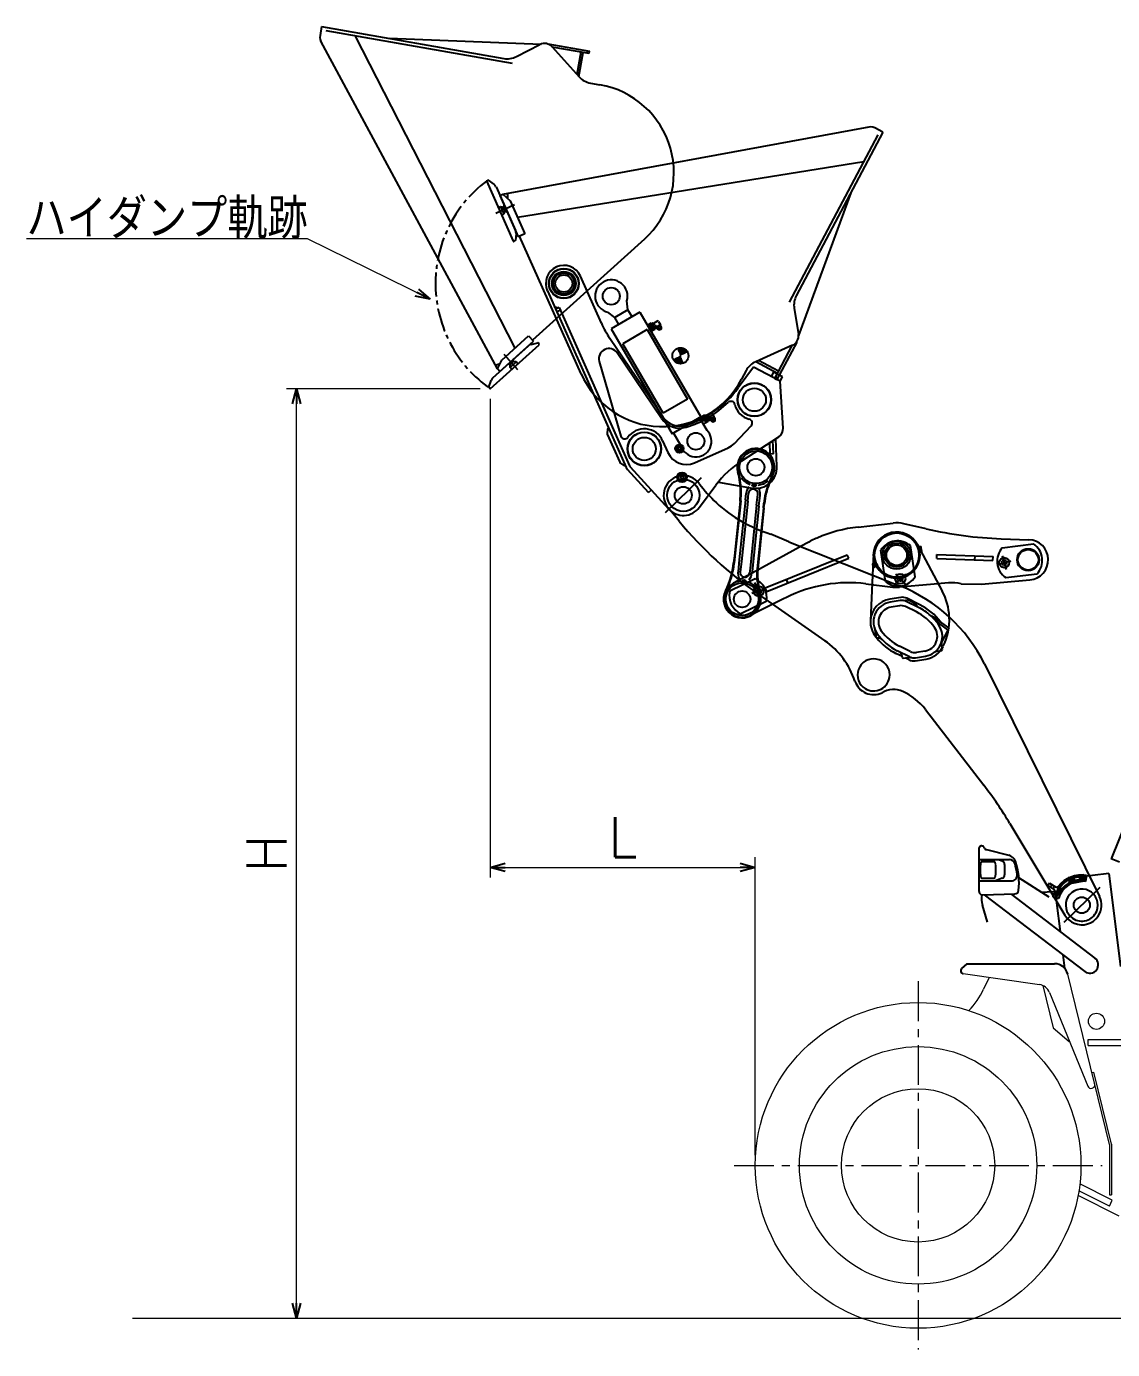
# Model space of a CAD drawing. Header units: millimetres. Extents: x -194 to 217, y -143 to 121.
# Drawn here: x -194.1 to 22.2, y -142.8 to 120.5 of the extents above; entities that cross this region are included whole.
import ezdxf
from ezdxf.enums import TextEntityAlignment as Align

# ---------------------------------------------------------------- set-up
doc = ezdxf.new("R2010")
doc.units = ezdxf.units.MM
doc.header["$LTSCALE"] = 0.25
doc.linetypes.add('CENTER', pattern=[50.8, 31.75, -6.35, 6.35, -6.35])
doc.linetypes.add('CENTER2', pattern=[28.575, 19.05, -3.175, 3.175, -3.175])
doc.layers.add('Layer0016', color=7, linetype='Continuous')
doc.styles.add('dcStyle0', font='txt.shx', dxfattribs={"bigfont": 'bigfont'})
doc.dimstyles.new('dc_Rotated', dxfattribs={"dimtxt": 8, "dimasz": 3.000002, "dimexe": 2, "dimexo": 1, "dimgap": 2, "dimtad": 3, "dimdsep": 46, "dimtxsty": 'dcStyle0', "dimblk1": 'OPEN30', "dimblk2": 'OPEN30', "dimsah": 1, "dimcen": 0.09, "dimclrd": 7, "dimclre": 7, "dimclrt": 7, "dimadec": 0, "dimazin": 2, "dimtfac": 1, "dimtdec": 4, "dimtmove": 0, "dimatfit": 3, "dimfxl": 1, "dimarcsym": 1})
doc.dimstyles.new('dc_Rotated_F2', dxfattribs={"dimtxt": 8, "dimasz": 3.000002, "dimexe": 1, "dimexo": 1, "dimgap": 2, "dimtad": 3, "dimdsep": 46, "dimtxsty": 'dcStyle0', "dimblk1": 'OPEN30', "dimblk2": 'OPEN30', "dimsah": 1, "dimcen": 0.09, "dimse1": 1, "dimclrd": 7, "dimclre": 7, "dimclrt": 7, "dimadec": 0, "dimazin": 2, "dimtfac": 1, "dimtdec": 4, "dimtmove": 0, "dimatfit": 3, "dimfxl": 1, "dimarcsym": 1})

# ---------------------------------------------------------------- blocks, each defined once
blk = doc.blocks.new('DC_GROUP_ＤＸＦ１７_2')
at = {"layer": 'Layer0016', "color": 7, "linetype": 'Continuous', "lineweight": 25}
for centre, radius, start, end in [((-1.4, -45.85), 0.236, 10.6589, 62.8978), ((-2.77, -46.35), 1.69, 11.3436, 18.7255), ((-4.56, -46.73), 3.53, 8.117, 11.6638), ((-6.38, -47), 5.37, 5.8541, 8.1842), ((-8.03, -47.17), 7.02, 4.0967, 5.8778), ((-9.36, -47.27), 8.36, 2.6117, 4.1077), ((-10.3, -47.31), 9.3, 1.2724, 2.618), ((-10.78, -47.32), 9.77, 359.9973, 1.2768), ((-10.78, -47.32), 9.77, 358.7215, 0.0012), ((-1.4, -48.79), 0.236, 297.097, 349.3362), ((-2.77, -48.29), 1.69, 341.2709, 348.6535), ((-4.56, -47.91), 3.53, 348.3333, 351.8806), ((-6.38, -47.65), 5.37, 351.8134, 354.1436), ((-8.03, -47.48), 7.02, 354.1199, 355.9012), ((-9.36, -47.38), 8.36, 355.8902, 357.3865), ((-10.3, -47.33), 9.29, 357.3801, 358.726)]:
    blk.add_arc(centre, radius, start, end, dxfattribs=at)
blk = doc.blocks.new('DC_GROUP_ＤＸＦ１７_3')
at = {"layer": 'Layer0016', "color": 7, "linetype": 'Continuous', "lineweight": 25}
for centre, radius, start, end in [((5.14, -47.31), 9.29, 177.3802, 178.726), ((5.62, -47.32), 9.77, 178.7216, 180.0013), ((5.62, -47.32), 9.78, 179.9973, 181.2769), ((4.2, -47.27), 8.36, 175.8902, 177.3865), ((2.87, -47.17), 7.02, 174.1199, 175.9012), ((1.22, -47), 5.37, 171.8134, 174.1436), ((-0.6, -46.73), 3.53, 168.3333, 171.8806), ((-2.39, -46.35), 1.69, 161.2708, 168.6534), ((-3.76, -45.85), 0.236, 117.0967, 169.3361), ((5.14, -47.33), 9.3, 181.2724, 182.618), ((4.2, -47.38), 8.36, 182.6117, 184.1078), ((2.87, -47.48), 7.02, 184.0968, 185.8778), ((1.22, -47.65), 5.37, 185.8542, 188.1842), ((-0.6, -47.91), 3.53, 188.117, 191.6638), ((-2.39, -48.29), 1.69, 191.3435, 198.7254), ((-3.76, -48.79), 0.236, 190.6588, 242.8974)]:
    blk.add_arc(centre, radius, start, end, dxfattribs=at)
blk = doc.blocks.new('DC_GROUP_ＤＸＦ１７_4')
at = {"layer": 'Layer0016', "color": 7, "linetype": 'Continuous', "lineweight": 25}
for centre, radius, start, end in [((-3.67, -43.18), 0.737, 147.1298, 166.874), ((-3.91, -43.02), 0.443, 115.1763, 148.049), ((-3.88, -43.13), 0.561, 86.9214, 112.8832), ((-3.87, -43.29), 0.714, 68.1092, 88.4938), ((-3.75, -43), 0.407, 32.6806, 68.4099), ((-5.54, -44.04), 2.47, 24.6208, 30.5173), ((-2.9, -42.84), 0.433, 203.5507, 237.1261), ((-2.83, -42.62), 0.657, 242.8857, 265.0155)]:
    blk.add_arc(centre, radius, start, end, dxfattribs=at)
blk = doc.blocks.new('DC_GROUP_ＤＸＦ１７_12')
at = {"layer": 'Layer0016', "color": 7, "linetype": 'Continuous', "lineweight": 25}
for p, q in [((-102.47, 89.78), (-102.11, 89.95)), ((-102.47, 89.78), (-97.12, 77.81)), ((-102.11, 89.95), (-100.95, 89.11)), ((-100.56, 88.63), (-96.67, 79.92)), ((-100.59, 83.4), (-96.85, 85.07)), ((-100.11, 84.51), (-99.64, 84.72)), ((-99.64, 84.72), (-98.98, 83.22)), ((-99.64, 84.72), (-99.15, 84.57)), ((-99.15, 84.57), (-98.98, 84.64)), ((-99.15, 84.57), (-98.75, 83.69)), ((-98.98, 84.64), (-98.94, 85.01)), ((-98.98, 84.64), (-98.59, 83.76)), ((-99.44, 83.01), (-98.98, 83.22)), ((-98.98, 83.22), (-98.75, 83.69)), ((-98.75, 83.69), (-98.59, 83.76)), ((-98.59, 83.76), (-98.29, 83.55)), ((-96.57, 79.31), (-96.71, 77.96)), ((-97.01, 77.76), (-96.78, 77.87))]:
    blk.add_line(p, q, dxfattribs=at)
for centre, radius, start, end in [((-102.36, 89.74), 0.08, 114.0761, 204.0761), ((-102.12, 89.81), 0.12, 54.0761, 114.0761), ((-101.66, 88.14), 1.2, 24.0761, 54.0761), ((-97.77, 79.43), 1.2, 354.0761, 24.0761), ((-97.04, 77.84), 0.08, 204.0761, 294.0761), ((-96.83, 77.98), 0.12, 294.0761, 354.0761)]:
    blk.add_arc(centre, radius, start, end, dxfattribs=at)
blk = doc.blocks.new('DC_GROUP_ＤＸＦ１７_13')
at = {"layer": 'Layer0016', "color": 7, "linetype": 'Continuous', "lineweight": 25}
for p, q in [((-101.71, 48.42), (-91.96, 57.2)), ((-101.2, 50.59), (-94.12, 56.98)), ((-93.56, 57.26), (-92.24, 57.54)), ((-91.96, 57.32), (-92.13, 57.5)), ((-96.21, 52.18), (-98.96, 55.22)), ((-97.9, 53.32), (-98.25, 53.25)), ((-97.9, 53.32), (-97.18, 53.97)), ((-97.77, 53.19), (-97.9, 53.32)), ((-97.77, 53.19), (-97.05, 53.84)), ((-97.76, 52.67), (-97.77, 53.19)), ((-97.76, 52.67), (-96.54, 53.77)), ((-97.42, 52.29), (-97.76, 52.67)), ((-97.18, 53.97), (-97.06, 54.32)), ((-97.05, 53.84), (-97.18, 53.97)), ((-96.54, 53.77), (-97.05, 53.84)), ((-96.2, 53.39), (-96.54, 53.77)), ((-101.98, 48.72), (-101.54, 50.07)), ((-101.71, 48.42), (-101.98, 48.72))]:
    blk.add_line(p, q, dxfattribs=at)
for centre, radius, start, end in [((-93.31, 56.09), 1.2, 102.0375, 132.0375), ((-92.22, 57.42), 0.12, 42.0375, 102.0375), ((-92.02, 57.26), 0.08, 312.0375, 42.0375), ((-100.4, 49.7), 1.2, 132.0375, 162.0375), ((-101.84, 48.75), 0.12, 162.0375, 222.0375), ((-101.7, 48.53), 0.08, 222.0375, 312.0375)]:
    blk.add_arc(centre, radius, start, end, dxfattribs=at)
blk = doc.blocks.new('_Open30')
at = {"color": 0, "linetype": 'ByBlock', "lineweight": -2}
for p, q in [((-1, 0.267949), (0, 0)), ((0, 0), (-1, -0.267949)), ((0, 0), (-1, 0))]:
    blk.add_line(p, q, dxfattribs=at)
blk = doc.blocks.new('*D14')
at = {"layer": 'Layer0016', "color": 7, "linetype": 'Continuous', "lineweight": 13}
for p, q in [((-101.71, 46.42), (-101.71, -48.83)), ((-101.71, -46.83), (-48.93, -46.83)), ((-48.93, -104.15), (-48.93, -44.83))]:
    blk.add_line(p, q, dxfattribs=at)
at = {"layer": 'Layer0016', "color": 7, "xscale": 3.000002807615286, "yscale": 2.999989368223643}
for p, rotation in [((-101.71, -46.83), 180), ((-48.93, -46.83), 360)]:
    blk.add_blockref('_Open30', p, dxfattribs=dict(at, rotation=rotation))
at = {"layer": 'Layer0016', "color": 7, "insert": (-75.32, -44.83), "char_height": 8, "attachment_point": 8, "style": 'dcStyle0'}
blk.add_mtext('\\T1.00;L', dxfattribs=at)
blk = doc.blocks.new('*D15')
at = {"layer": 'Layer0016', "color": 7, "linetype": 'Continuous', "lineweight": 13}
for p, q in [((-103.71, 48.42), (-142.28, 48.42)), ((-140.28, -136.55), (-140.28, 48.42))]:
    blk.add_line(p, q, dxfattribs=at)
at = {"layer": 'Layer0016', "color": 7, "xscale": 3.000002807615286, "yscale": 2.999989368223643}
for p, rotation in [((-140.28, 48.42), 90), ((-140.28, -136.55), 270)]:
    blk.add_blockref('_Open30', p, dxfattribs=dict(at, rotation=rotation))
at = {"layer": 'Layer0016', "color": 7, "insert": (-142.28, -44.07), "char_height": 8, "attachment_point": 8, "rotation": 90, "style": 'dcStyle0'}
blk.add_mtext('\\T1.00;H', dxfattribs=at)
blk = doc.blocks.new('DC_GROUP_ＤＸＦ１７_14')
at = {"layer": 'Layer0016', "color": 7, "linetype": 'Continuous', "lineweight": 13}
for p, q in [((-138.07, 78.28), (-194.07, 78.28)), ((-113.64, 66.23), (-138.07, 78.28))]:
    blk.add_line(p, q, dxfattribs=at)
at = {"layer": 'Layer0016', "color": 7, "xscale": 3.000002807615286, "yscale": 2.999989368223643, "rotation": 333.7333616429169}
blk.add_blockref('_Open30', (-113.64, 66.23), dxfattribs=at)
at = {"layer": 'Layer0016', "color": 7, "style": 'dcStyle0', "width": 1.195122}
blk.add_text('ハイダンプ軌跡', height=8, dxfattribs=at).set_placement((-194.07, 78.28), (-138.07, 78.28), align=Align.FIT)

msp = doc.modelspace()

# ---------------------------------------------------------------- linework, layer by layer
at = {"layer": 'Layer0016', "color": 7, "linetype": 'Continuous', "lineweight": 25}
for p, q in [((-135.288, 120.534), (-135.606, 118.722)), ((-135.288, 120.534), (-99.011, 114.162)), ((-134.453, 119.738), (-97.331, 113.217)), ((-96.768, 56.526), (-128.589, 118.708)), ((-100.253, 52.36), (-135.439, 117.616)), ((-121.857, 118.175), (-91.595, 117.028)), ((-96.501, 114.539), (-91.803, 116.937)), ((-90.241, 117.085), (-81.932, 115.626)), ((-89.408, 116.494), (-84.024, 110.522)), ((-82.016, 115.153), (-89.362, 116.444)), ((-83.67, 115.444), (-84.451, 110.996)), ((-84.044, 110.544), (-83.197, 115.361)), ((-82.41, 115.222), (-82.326, 115.695)), ((-82.016, 115.153), (-81.932, 115.626)), ((-81.745, 109.261), (-79.86, 108.93)), ((-99.17, 87.184), (-26.245, 100.532)), ((-23.515, 99.488), (-25.141, 100.349)), ((-24.53, 98.939), (-42.181, 65.637)), ((-23.515, 99.488), (-40.764, 66.944)), ((-96.283, 82.584), (-27.318, 93.679)), ((-99.791, 86.907), (-99.17, 87.184)), ((-99.791, 86.907), (-96.12, 78.689)), ((-99.17, 87.184), (-97.746, 85.859)), ((-98.278, 87.17), (-98.291, 86.366)), ((-29.901, 87.439), (-40.324, 59.006)), ((-97.746, 85.859), (-94.805, 79.277)), ((-94.805, 79.277), (-96.12, 78.689)), ((-83.626, 51.414), (-95.864, 78.804)), ((-71.02, 78.178), (-93.301, 58.09)), ((-79.584, 61.489), (-83.766, 70.847)), ((-90.339, 67.91), (-74.645, 32.785)), ((-74.29, 64.149), (-74.499, 65.914)), ((-88.952, 64.806), (-88.16, 64.503)), ((-88.014, 64.568), (-88.708, 64.258)), ((-87.769, 64.02), (-88.463, 63.71)), ((-88.014, 64.568), (-73.951, 33.095)), ((-76.881, 62.637), (-78.315, 63.688)), ((-71.907, 63.677), (-77.642, 60.33)), ((-74.29, 64.149), (-76.881, 62.637)), ((-73.479, 62.759), (-74.29, 64.149)), ((-71.907, 63.677), (-59.741, 42.827)), ((-41.179, 64.44), (-40.347, 59.231)), ((-76.07, 61.247), (-76.881, 62.637)), ((-69.684, 61.454), (-70.375, 61.051)), ((-69.626, 61.086), (-69.993, 60.872)), ((-69.993, 60.872), (-69.976, 60.936)), ((-69.617, 60.228), (-69.993, 60.872)), ((-69.673, 61.113), (-69.976, 60.936)), ((-69.765, 60.574), (-69.976, 60.936)), ((-69.66, 60.38), (-69.77, 60.57)), ((-69.684, 61.454), (-68.958, 60.21)), ((-69.673, 61.113), (-69.461, 60.751)), ((-69.673, 61.113), (-69.613, 61.079)), ((-69.66, 60.38), (-68.537, 61.035)), ((-69.579, 61.353), (-69.614, 61.333)), ((-69.614, 61.333), (-69.321, 60.832)), ((-69.613, 61.079), (-69.503, 61.143)), ((-69.432, 60.768), (-69.613, 61.079)), ((-69.287, 60.852), (-69.579, 61.353)), ((-69.366, 61.528), (-69.559, 61.415)), ((-69.559, 61.319), (-69.559, 61.415)), ((-69.209, 61.259), (-69.402, 61.146)), ((-69.366, 61.528), (-69.283, 61.48)), ((-69.01, 61.014), (-69.283, 61.48)), ((-69.204, 61.386), (-69.222, 61.376)), ((-68.993, 61.024), (-69.204, 61.386)), ((-69.204, 61.386), (-69.145, 61.352)), ((-69.158, 61.359), (-69.198, 61.336)), ((-69.149, 61.489), (-68.458, 61.892)), ((-68.907, 61.074), (-69.149, 61.489)), ((-69.145, 61.352), (-69.088, 61.385)), ((-68.964, 61.041), (-69.145, 61.352)), ((-69.076, 60.491), (-68.782, 60.662)), ((-69.065, 60.55), (-68.782, 60.716)), ((-68.823, 60.692), (-68.738, 60.547)), ((-68.805, 60.702), (-68.782, 60.662)), ((-68.782, 60.73), (-68.725, 60.763)), ((-68.782, 60.73), (-68.782, 60.662)), ((-68.725, 60.763), (-68.675, 60.677)), ((-68.675, 60.677), (-68.64, 60.697)), ((-68.63, 60.68), (-68.64, 60.697)), ((-68.578, 60.711), (-68.63, 60.68)), ((-68.578, 60.711), (-68.325, 60.278)), ((-68.558, 60.676), (-68.477, 60.63)), ((-68.537, 61.035), (-68.003, 60.12)), ((-68.477, 60.63), (-68.517, 60.607)), ((-68.477, 60.63), (-68.262, 60.261)), ((-67.801, 61.164), (-68.216, 60.922)), ((-68.184, 61.82), (-67.801, 61.164)), ((-67.793, 61.029), (-68.155, 60.818)), ((-67.601, 60.7), (-67.963, 60.489)), ((-67.933, 60.438), (-67.623, 60.62)), ((-67.601, 60.7), (-67.854, 61.133)), ((-67.833, 61.006), (-67.834, 61.099)), ((-67.618, 60.637), (-67.833, 61.006)), ((-67.623, 60.62), (-67.601, 60.7)), ((-67.589, 60.562), (-67.623, 60.62)), ((-99.432, 54.124), (-94.078, 58.951)), ((-94.078, 58.951), (-93.114, 57.882)), ((-67.278, 42.754), (-77.89, 58.442)), ((-77.642, 60.33), (-65.476, 39.48)), ((-70.482, 60.202), (-75.318, 57.379)), ((-70.482, 60.202), (-62.418, 46.382)), ((-69.674, 60.326), (-69.66, 60.38)), ((-68.958, 60.21), (-69.649, 59.807)), ((-69.617, 60.228), (-69.25, 60.442)), ((-69.554, 60.212), (-69.617, 60.228)), ((-69.577, 60.252), (-69.554, 60.212)), ((-69.554, 60.212), (-69.25, 60.389)), ((-69.274, 60.429), (-69.25, 60.389)), ((-69.25, 60.457), (-69.078, 60.558)), ((-69.25, 60.457), (-69.25, 60.389)), ((-69.029, 60.331), (-69.14, 60.521)), ((-69.105, 60.542), (-68.994, 60.352)), ((-69.018, 60.524), (-69.078, 60.558)), ((-69.076, 60.491), (-69.06, 60.548)), ((-69.018, 60.524), (-69.042, 60.564)), ((-68.994, 60.352), (-69.029, 60.331)), ((-68.931, 60.338), (-69.015, 60.386)), ((-68.738, 60.451), (-68.931, 60.338)), ((-68.738, 60.547), (-68.738, 60.451)), ((-68.285, 60.301), (-68.325, 60.278)), ((-68.325, 60.278), (-68.244, 60.257)), ((-68.244, 60.257), (-68.211, 60.199)), ((-68.211, 60.199), (-68.037, 60.1)), ((-67.812, 60.231), (-68.037, 60.1)), ((-67.9, 60.38), (-67.589, 60.562)), ((-67.588, 60.362), (-67.812, 60.231)), ((-67.588, 60.362), (-67.589, 60.562)), ((-99.798, 51.855), (-93.114, 57.882)), ((-67.609, 42.529), (-76.413, 55.544)), ((-67.254, 43.56), (-75.318, 57.379)), ((-41.506, 57.09), (-48.848, 53.81)), ((-45.062, 50.471), (-41.569, 57.062)), ((-40.688, 57.7), (-44.638, 50.246)), ((-100.515, 53.213), (-99.747, 53.449)), ((-100.253, 52.36), (-99.432, 54.124)), ((-79.991, 53.87), (-75.709, 39.009)), ((-49.303, 52.719), (-52.331, 48.619)), ((-44.002, 49.909), (-49.303, 52.719)), ((-48.821, 53.822), (-44.5, 51.531)), ((-44.275, 51.956), (-48.265, 54.07)), ((-99.798, 51.855), (-100.253, 52.36)), ((-50.75, 52.031), (-51.647, 50.339)), ((-45.301, 51.729), (-45.769, 50.846)), ((-43.533, 50.793), (-45.301, 51.729)), ((-45.062, 50.471), (-44.638, 50.246)), ((-44.875, 50.825), (-44.451, 50.6)), ((-44.002, 49.909), (-43.533, 50.793)), ((-43.393, 40.585), (-44.002, 49.909)), ((-62.418, 46.382), (-67.254, 43.56)), ((-52.391, 46.661), (-52.428, 46.692)), ((-59.741, 42.827), (-65.476, 39.48)), ((-60.017, 42.666), (-58.556, 40.162)), ((-59.01, 43.161), (-59.977, 42.596)), ((-58.951, 42.793), (-59.318, 42.579)), ((-59.318, 42.579), (-59.301, 42.642)), ((-58.943, 41.935), (-59.318, 42.579)), ((-58.998, 42.819), (-59.301, 42.642)), ((-59.09, 42.28), (-59.301, 42.642)), ((-58.985, 42.087), (-59.096, 42.277)), ((-59.01, 43.161), (-58.284, 41.917)), ((-58.998, 42.819), (-58.787, 42.457)), ((-58.998, 42.819), (-58.939, 42.785)), ((-58.985, 42.087), (-57.862, 42.742)), ((-58.943, 41.935), (-58.576, 42.149)), ((-58.904, 43.06), (-58.939, 43.04)), ((-58.939, 43.04), (-58.647, 42.539)), ((-58.939, 42.785), (-58.828, 42.85)), ((-58.757, 42.475), (-58.939, 42.785)), ((-58.612, 42.559), (-58.904, 43.06)), ((-58.692, 43.235), (-58.885, 43.122)), ((-58.884, 43.026), (-58.885, 43.122)), ((-58.535, 42.965), (-58.728, 42.853)), ((-58.692, 43.235), (-58.608, 43.187)), ((-58.336, 42.72), (-58.608, 43.187)), ((-58.599, 42.135), (-58.575, 42.095)), ((-58.576, 42.164), (-58.403, 42.264)), ((-58.576, 42.164), (-58.575, 42.095)), ((-58.53, 43.093), (-58.547, 43.082)), ((-58.318, 42.731), (-58.53, 43.093)), ((-58.53, 43.093), (-58.47, 43.059)), ((-58.483, 43.066), (-58.524, 43.042)), ((-58.474, 43.196), (-57.783, 43.599)), ((-58.232, 42.781), (-58.474, 43.196)), ((-58.47, 43.059), (-58.414, 43.092)), ((-58.289, 42.748), (-58.47, 43.059)), ((-58.354, 42.038), (-58.465, 42.228)), ((-58.431, 42.248), (-58.32, 42.058)), ((-58.344, 42.231), (-58.403, 42.264)), ((-58.401, 42.197), (-58.107, 42.369)), ((-58.401, 42.197), (-58.386, 42.255)), ((-58.39, 42.257), (-58.107, 42.422)), ((-58.344, 42.231), (-58.367, 42.271)), ((-58.063, 42.158), (-58.256, 42.045)), ((-58.148, 42.399), (-58.064, 42.254)), ((-58.131, 42.409), (-58.107, 42.369)), ((-58.108, 42.437), (-58.051, 42.47)), ((-58.108, 42.437), (-58.107, 42.369)), ((-58.064, 42.254), (-58.063, 42.158)), ((-58.051, 42.47), (-58, 42.384)), ((-58, 42.384), (-57.966, 42.404)), ((-57.956, 42.387), (-57.966, 42.404)), ((-57.903, 42.417), (-57.956, 42.387)), ((-57.903, 42.417), (-57.651, 41.985)), ((-57.883, 42.383), (-57.802, 42.337)), ((-57.862, 42.742), (-57.328, 41.827)), ((-57.802, 42.337), (-57.843, 42.314)), ((-57.802, 42.337), (-57.587, 41.968)), ((-57.126, 42.87), (-57.541, 42.628)), ((-57.51, 43.527), (-57.126, 42.87)), ((-57.119, 42.736), (-57.481, 42.525)), ((-56.927, 42.407), (-57.289, 42.196)), ((-57.259, 42.145), (-56.948, 42.326)), ((-57.225, 42.087), (-56.914, 42.269)), ((-56.927, 42.407), (-57.179, 42.84)), ((-57.159, 42.713), (-57.159, 42.806)), ((-56.943, 42.343), (-57.159, 42.713)), ((-56.948, 42.326), (-56.927, 42.407)), ((-56.914, 42.269), (-56.948, 42.326)), ((-56.913, 42.069), (-56.914, 42.269)), ((-50.223, 43.117), (-50.261, 43.101)), ((-50.205, 43.075), (-50.223, 43.117)), ((-46.287, 44.533), (-46.249, 44.534)), ((-46.285, 44.476), (-46.287, 44.533)), ((-46.192, 44.629), (-46.244, 44.605)), ((-46.244, 44.605), (-46.228, 44.569)), ((-78.34, 40.479), (-78.445, 39.458)), ((-63.738, 37.138), (-65.199, 39.642)), ((-58.284, 41.917), (-59.251, 41.353)), ((-58.999, 42.032), (-58.985, 42.087)), ((-58.879, 41.918), (-58.943, 41.935)), ((-58.902, 41.958), (-58.879, 41.918)), ((-58.879, 41.918), (-58.575, 42.095)), ((-58.32, 42.058), (-58.354, 42.038)), ((-58.256, 42.045), (-58.34, 42.093)), ((-57.61, 42.008), (-57.651, 41.985)), ((-57.651, 41.985), (-57.57, 41.963)), ((-57.57, 41.963), (-57.536, 41.906)), ((-57.536, 41.906), (-57.362, 41.806)), ((-57.138, 41.937), (-57.362, 41.806)), ((-56.913, 42.069), (-57.138, 41.937)), ((-53.098, 37.559), (-49.761, 41.049)), ((-78.436, 39.396), (-75.93, 33.789)), ((-69.341, 39.35), (-69.313, 39.301)), ((-69.277, 39.321), (-69.313, 39.301)), ((-69.15, 39.22), (-69.151, 39.172)), ((-67.768, 37.178), (-67.802, 37.173)), ((-67.374, 38.084), (-66.313, 35.71)), ((-51.63, 34.076), (-44.243, 38.887)), ((-45.94, 35.415), (-46.028, 37.724)), ((-45.301, 35.44), (-45.403, 38.131)), ((-44.606, 32.96), (-44.817, 38.513)), ((-67.798, 35.597), (-67.818, 35.6)), ((-67.682, 36.705), (-67.731, 36.698)), ((-67.698, 36.229), (-67.714, 36.232)), ((-61.029, 33.69), (-54.357, 36.671)), ((-45.301, 35.44), (-45.94, 35.415)), ((-75.06, 33.138), (-75.891, 33.74)), ((-70.189, 27.763), (-74.375, 32.372)), ((-73.813, 32.883), (-66.224, 24.526)), ((-59.679, 30.702), (-66.846, 23.729)), ((-60.053, 24.829), (-56.764, 29.251)), ((-56.275, 29.834), (-49.521, 28.662)), ((-49.347, 29.508), (-49.351, 29.47)), ((-49.29, 29.438), (-49.351, 29.47)), ((-49.286, 29.413), (-49.288, 29.398)), ((-49.285, 29.366), (-49.26, 29.294)), ((-49.04, 29.34), (-49.079, 29.275)), ((-49.029, 29.397), (-49.03, 29.371)), ((-48.954, 29.429), (-49.025, 29.408)), ((-48.95, 29.466), (-48.954, 29.429)), ((-70.174, 27.777), (-69.627, 28.274)), ((-50.883, 26.287), (-50.75, 27.559)), ((-50.442, 26.063), (-50.282, 27.595)), ((-48.654, 25.252), (-48.43, 27.401)), ((-48.209, 25.073), (-47.98, 27.27)), ((-65.248, 23.469), (-66.281, 24.714)), ((-51.958, 26.074), (-53.093, 15.19)), ((-51.833, 26.112), (-52.982, 15.097)), ((-50.883, 26.287), (-52.124, 14.393)), ((-50.442, 26.063), (-51.695, 14.048)), ((-48.654, 25.252), (-49.964, 12.704)), ((-48.209, 25.073), (-49.567, 12.058)), ((-47.311, 24.739), (-48.512, 13.231)), ((-47.195, 24.698), (-48.387, 13.27)), ((-47.311, 24.739), (-47.218, 25.63)), ((-47.195, 24.698), (-47.104, 25.567)), ((-64.081, 22.06), (-65.248, 23.469)), ((-28.448, 20.904), (-21.476, 21.678)), ((-14.897, 20.54), (-19.342, 21.556)), ((-42.231, 17.932), (-45.83, 19.509)), ((0.065, 18.576), (5.555, 18.378)), ((-38.82, 17.626), (-48.832, 12.135)), ((-42.231, 17.932), (-20.198, 9.215)), ((-23.006, 10.076), (-23.953, 16.295)), ((-17.074, 10.979), (-18.021, 17.198)), ((-16.717, 17.495), (-11.705, 8.168)), ((-16.166, 17.032), (-15.94, 17.066)), ((-15.723, 15.644), (-15.94, 17.066)), ((0.244, 16.786), (6.491, 17.531)), ((-53.093, 15.19), (-53.241, 13.776)), ((-52.982, 15.097), (-53.127, 13.713)), ((-52.124, 14.393), (-52.366, 12.073)), ((-51.695, 14.048), (-51.915, 11.942)), ((-46.93, 8.809), (-30.604, 15.383)), ((-46.646, 8.104), (-30.32, 14.678)), ((-30.32, 14.678), (-30.604, 15.383)), ((-25.598, 13.549), (-25.425, 13.633)), ((-25.598, 13.549), (-25.596, 13.491)), ((-25.364, 15.536), (-25.563, 11.337)), ((-25.261, 13.446), (-25.552, 13.305)), ((-25.552, 13.305), (-25.508, 13.215)), ((-25.333, 13.48), (-25.535, 13.382)), ((-25.218, 13.356), (-25.508, 13.215)), ((-25.479, 13.34), (-25.436, 13.25)), ((-25.471, 13.233), (-25.459, 13.208)), ((-25.468, 13.204), (-25.2, 13.334)), ((-25.425, 13.633), (-25.38, 13.596)), ((-25.334, 13.411), (-25.29, 13.321)), ((-25.261, 13.446), (-25.218, 13.356)), ((-25.255, 13.338), (-25.243, 13.313)), ((-25.079, 13.48), (-25.223, 13.41)), ((-25.022, 12.995), (-25.223, 13.41)), ((-25.221, 13.377), (-25.21, 13.382)), ((-25.2, 13.334), (-25.221, 13.377)), ((-25.029, 13.376), (-25.173, 13.306)), ((-24.878, 13.065), (-25.079, 13.48)), ((-24.928, 13.168), (-25.072, 13.098)), ((-25.066, 13.452), (-24.774, 13.583)), ((-24.837, 13.121), (-25.01, 13.477)), ((-25.009, 13.474), (-24.776, 13.587)), ((-24.891, 13.093), (-24.608, 13.242)), ((-24.838, 13.124), (-24.606, 13.237)), ((-24.776, 13.587), (-24.606, 13.237)), ((-12.795, 14.652), (-12.768, 15.412)), ((-12.795, 14.652), (-1.603, 14.252)), ((-12.768, 15.412), (-1.575, 15.011)), ((-5.2, 14.38), (-5.173, 15.14)), ((-1.603, 14.252), (-1.575, 15.011)), ((-0.701, 13.428), (1.991, 14.196)), ((0.112, 13.66), (0.247, 14.198)), ((0.51, 13.275), (0.112, 13.66)), ((0.78, 14.349), (0.247, 14.198)), ((0.261, 15.158), (1.029, 12.466)), ((1.043, 13.427), (0.51, 13.275)), ((1.178, 13.964), (0.78, 14.349)), ((1.178, 13.964), (1.043, 13.427)), ((-48.933, 10.597), (-54.007, 8.122)), ((-48.832, 12.135), (-53.274, 9.699)), ((-50.019, 12.176), (-50.063, 11.748)), ((-49.964, 12.704), (-50.019, 12.176)), ((-49.567, 12.058), (-49.595, 11.784)), ((-25.563, 11.337), (-25.996, 2.224)), ((-25.197, 12.944), (-25.035, 13.022)), ((-24.878, 13.065), (-25.022, 12.995)), ((-19.043, 11.549), (-21.05, 9.596)), ((-21.023, 11.576), (-19.071, 9.569)), ((-20.584, 10.436), (-20.433, 10.969)), ((-20.433, 10.969), (-19.896, 11.105)), ((-19.51, 10.708), (-19.896, 11.105)), ((-19.66, 10.175), (-19.51, 10.708)), ((0.955, 10.828), (7.202, 11.573)), ((-51.396, 9.877), (-51.392, 9.914)), ((-51.325, 9.933), (-51.392, 9.914)), ((-51.316, 9.956), (-51.315, 9.972)), ((-51.305, 10.003), (-51.266, 10.068)), ((-51.06, 9.977), (-51.085, 10.049)), ((-51.061, 9.919), (-51.057, 9.945)), ((-50.994, 9.873), (-51.059, 9.907)), ((-50.998, 9.835), (-50.994, 9.873)), ((-49.602, 7.761), (-46.91, 8.529)), ((-49.053, 9.848), (-47.938, 7.28)), ((-48.789, 7.993), (-48.654, 8.531)), ((-48.391, 7.608), (-48.789, 7.993)), ((-48.121, 8.683), (-48.654, 8.531)), ((-48.64, 9.492), (-47.872, 6.799)), ((-47.723, 8.297), (-48.121, 8.683)), ((-47.723, 8.297), (-47.858, 7.76)), ((-46.646, 8.104), (-46.93, 8.809)), ((-42.454, 9.793), (-42.737, 10.498)), ((-26.89, 9.614), (-21.54, 8.964)), ((-20.198, 10.039), (-20.584, 10.436)), ((-14.034, 9.474), (-20.22, 8.941)), ((-19.66, 10.175), (-20.198, 10.039)), ((-10.473, 9.781), (-14.034, 9.474)), ((-7.904, 9.586), (-3.893, 9.523)), ((-3.893, 9.523), (5.772, 10.397)), ((-46.741, 6.102), (-51.815, 3.628)), ((-43.334, 6.59), (-49.945, 3.317)), ((-47.858, 7.76), (-48.391, 7.608)), ((-48.356, 7.566), (-35.09, -1.718)), ((-42.691, 6.909), (-43.334, 6.59)), ((-19.966, 6.903), (-22.146, 6.545)), ((-20.064, 6.281), (-22.053, 5.952)), ((-19.402, 6.279), (-18.606, 6.4)), ((-16.405, 4.889), (-18.852, 6.1)), ((-16.138, 5.427), (-18.755, 6.722)), ((-16.991, 5.626), (-18.534, 6.389)), ((-20.23, 5.244), (-21.897, 4.965)), ((-16.848, 3.993), (-19.013, 5.064)), ((-10.391, 0.807), (-13.629, 3.188)), ((-25.097, 0.475), (-24.849, -1.146)), ((-10.571, 0.443), (-12.962, 2.201)), ((-10.391, 0.807), (-12.079, -2.605)), ((-24.637, -1.235), (-24.712, -1.247)), ((-11.671, -3.545), (-11.843, -2.414)), ((-19.639, -4.89), (-20.927, -4.253)), ((-18.214, -4.926), (-20.661, -3.715)), ((-18.053, -3.89), (-20.218, -2.819)), ((-19.604, -5.12), (-19.655, -4.784)), ((-19.467, -5.22), (-18.313, -5.044)), ((-18.31, -5.548), (-19.088, -5.163)), ((-17.001, -5.107), (-15.013, -4.778)), ((-15.169, -3.791), (-16.836, -4.07)), ((-12.762, -3.833), (-11.771, -3.681)), ((-17.1, -5.729), (-14.92, -5.371)), ((-3.291, -6.346), (19.608, -52.611)), ((-15.045, -15.407), (-3.437, -30.469)), ((29.718, -25.754), (21.952, -45.113)), ((1.791, -38.135), (12.733, -56.367)), ((-4.387, -43.017), (-4.387, -51.558)), ((-2.89, -43.27), (1.539, -44.408)), ((-4.387, -45.297), (1.681, -45.297)), ((-3.871, -45.642), (-1.289, -45.642)), ((-0.476, -45.297), (0.23, -45.563)), ((0.725, -46.279), (0.725, -48.299)), ((23.614, -45.78), (21.952, -45.113)), ((-4.387, -49.533), (2.079, -49.533)), ((-3.871, -49.004), (-1.289, -49.004)), ((0.235, -49.013), (-1.114, -49.533)), ((9.564, -52.741), (3.566, -48.947)), ((9.666, -49.959), (9.345, -50.466)), ((9.666, -49.959), (10.848, -50.707)), ((13.436, -48.868), (16.571, -48.229)), ((13.692, -50.122), (13.436, -48.868)), ((16.827, -49.483), (13.692, -50.122)), ((14.582, -48.957), (13.722, -49.794)), ((13.733, -48.945), (14.57, -49.805)), ((14.152, -48.983), (13.812, -49.179)), ((13.812, -49.179), (13.812, -49.572)), ((13.812, -49.572), (14.152, -49.768)), ((14.152, -48.983), (14.492, -49.179)), ((14.492, -49.571), (14.152, -49.768)), ((14.492, -49.179), (14.492, -49.572)), ((21.487, -48.066), (14.952, -48.88)), ((16.542, -48.557), (15.681, -49.394)), ((15.693, -48.546), (16.53, -49.406)), ((16.111, -48.583), (15.771, -48.779)), ((15.771, -48.779), (15.772, -49.172)), ((15.772, -49.172), (16.111, -49.368)), ((16.111, -48.583), (16.451, -48.779)), ((16.452, -49.172), (16.112, -49.368)), ((16.452, -48.779), (16.452, -49.172)), ((16.571, -48.229), (16.827, -49.483)), ((17.035, -48.439), (16.841, -49.623)), ((21.487, -48.066), (23.79, -66.556)), ((-3.596, -52.323), (2.788, -52.114)), ((-3.32, -52.314), (16.667, -67.556)), ((1.998, -52.14), (18.706, -64.882)), ((11.36, -51.609), (8.163, -51.855)), ((9.345, -50.466), (10.527, -51.214)), ((9.86, -50.697), (10.096, -50.325)), ((10.603, -50.646), (10.368, -51.018)), ((19.678, -50.863), (12.511, -57.837)), ((-2.711, -57.758), (-3.691, -54.329)), ((10.306, -52.675), (10.563, -52.75)), ((10.563, -52.75), (11.458, -53.012)), ((11.047, -53.896), (11.756, -59.581)), ((12.338, -64.255), (12.668, -66.908)), ((-6.791, -66.024), (-7.835, -66.995)), ((-6.791, -66.024), (10.68, -66.024))]:
    msp.add_line(p, q, dxfattribs=at)
at = {"layer": 'Layer0016', "color": 7, "linetype": 'Continuous', "lineweight": 18}
for p, q in [((-7.525, -67.983), (7.638, -70.174)), ((21.638, -101.997), (13.28, -68.062)), ((-2.353, -68.731), (-3.456, -71.089)), ((8.338, -70.378), (10.409, -78.793)), ((9.673, -71.763), (17.289, -90.385)), ((10.409, -78.793), (13.596, -81.497)), ((17.389, -82.274), (17.389, -81.095)), ((17.389, -81.095), (33.03, -81.095)), ((17.389, -82.274), (33.03, -82.274)), ((18.116, -87.696), (18.487, -87.604)), ((22.02, -101.951), (18.487, -87.604)), ((21.638, -101.997), (21.638, -112.024)), ((22.02, -101.951), (22.02, -112.024)), ((22.17, -113.092), (15.683, -109.849)), ((23.502, -116.235), (15.354, -112.162)), ((21.596, -114.24), (15.52, -111.203)), ((21.596, -114.24), (22.17, -113.092)), ((21.638, -112.024), (22.02, -112.024)), ((-172.94, -136.55), (216.552, -136.55))]:
    msp.add_line(p, q, dxfattribs=at)
at = {"layer": 'Layer0016', "color": 7, "linetype": 'CENTER', "lineweight": 18}
for p, q in [((-16.506, -69.495), (-16.506, -142.805)), ((-53.161, -106.15), (20.149, -106.15))]:
    msp.add_line(p, q, dxfattribs=at)
at = {"layer": 'Layer0016', "color": 7, "linetype": 'Continuous', "lineweight": 25}
for centre, radius in [((-87.053, 69.378), 3), ((-87.053, 69.378), 2.96), ((-87.053, 69.378), 2.92), ((-87.053, 69.378), 2.4), ((-87.053, 69.378), 2.4), ((-87.053, 69.378), 2.12), ((-87.053, 69.378), 1.7), ((-77.602, 66.848), 1.7), ((-63.846, 54.994), 1.6), ((-49.114, 46.243), 3.36), ((-49.114, 46.243), 3.304), ((-49.114, 46.243), 2.304), ((-71.026, 36.452), 3.36), ((-71.026, 36.452), 3.304), ((-60.754, 37.975), 1.7), ((-60.754, 37.975), 1.7), ((-71.026, 36.452), 2.304), ((-64.04, 36.506), 0.84), ((-64.04, 36.506), 0.64), ((-64.04, 36.506), 0.32), ((-64.04, 36.506), 0.277), ((-48.803, 32.8), 3.258), ((-48.803, 32.8), 1.7), ((-63.509, 30.807), 0.96), ((-63.263, 27.216), 3.2), ((-63.509, 30.807), 0.76), ((-63.509, 30.807), 0.32), ((-63.509, 30.807), 0.288), ((-63.263, 27.216), 1.7), ((-20.769, 15.318), 4.6), ((-20.769, 15.318), 4.4), ((-20.769, 15.318), 2.82), ((-20.769, 15.318), 2.4), ((-20.769, 15.318), 2.04), ((5.411, 14.381), 2.2), ((5.411, 14.381), 2.04), ((0.645, 13.812), 1), ((-20.047, 10.572), 1), ((-51.543, 6.543), 3.258), ((-51.543, 6.543), 1.64), ((-48.256, 8.145), 1), ((14.152, -49.375), 0.24), ((14.152, -49.375), 0.21), ((16.112, -48.976), 0.24), ((16.112, -48.976), 0.21), ((16.094, -54.35), 1.607)]:
    msp.add_circle(centre, radius, dxfattribs=at)
at = {"layer": 'Layer0016', "color": 7, "linetype": 'Continuous', "lineweight": 18}
for centre, radius in [((-16.506, -106.15), 32.422), ((19.014, -77.47), 1.607), ((-16.506, -106.15), 23.632), ((-16.506, -106.15), 15.256)]:
    msp.add_circle(centre, radius, dxfattribs=at)
at = {"layer": 'Layer0016', "color": 7, "linetype": 'Continuous', "lineweight": 25}
for centre, radius, start, end in [((-133.873, 118.418), 1.76, 170.03748, 222.00942), ((-90.894, 115.155), 2, 42.03748, 117.03748), ((-98.319, 118.102), 4, 260.03748, 297.03748), ((-81.053, 113.201), 4, 222.03748, 260.03748), ((-82.939, 91.398), 17.8, 312.03748, 80.03748), ((-25.965, 98.794), 1.76, 62.07612, 114.04806), ((-87.053, 69.378), 3.6, 24.07612, 204.07612), ((-77.602, 66.848), 3.24, 343.24665, 257.28281), ((-37.229, 65.071), 4, 152.07612, 189.07612), ((-61.324, 69.648), 20, 204.07612, 214.07612), ((-69.072, 61.603), 0.564, 210.26473, 234.12965), ((-68.396, 61.373), 1.032, 192.67678, 210.26473), ((-69.77, 61.196), 0.564, 6.39981, 30.26473), ((-69.902, 60.494), 1.032, 30.26473, 47.85268), ((-68.357, 61.719), 0.2, 30.26473, 120.26473), ((-42.322, 58.916), 2, 294.07612, 9.07612), ((-78.07, 54.424), 2, 34.07612, 196.07612), ((-63.846, 54.994), 1.52, 24.07612, 114.07612), ((-63.846, 54.994), 1.44, 24.07612, 114.07612), ((-63.846, 54.994), 1.36, 24.07612, 114.07612), ((-63.846, 54.994), 1.28, 24.07612, 114.07612), ((-63.846, 54.994), 1.2, 24.07612, 114.07612), ((-63.846, 54.994), 1.12, 24.07612, 114.07612), ((-63.846, 54.994), 1.04, 24.07612, 114.07612), ((-63.846, 54.994), 0.96, 24.07612, 114.07612), ((-63.846, 54.994), 0.88, 24.07612, 114.07612), ((-63.846, 54.994), 0.8, 24.07612, 114.07612), ((-63.846, 54.994), 0.72, 24.07612, 114.07612), ((-63.846, 54.994), 0.64, 24.07612, 114.07612), ((-63.846, 54.994), 0.56, 24.07612, 114.07612), ((-63.846, 54.994), 0.48, 24.07612, 114.07612), ((-63.846, 54.994), 0.4, 24.07612, 114.07612), ((-63.846, 54.994), 0.32, 24.07612, 114.07612), ((-63.846, 54.994), 1.52, 204.07612, 294.07612), ((-63.846, 54.994), 1.44, 204.07612, 294.07612), ((-63.846, 54.994), 1.36, 204.07612, 294.07612), ((-63.846, 54.994), 1.28, 204.07612, 294.07612), ((-63.846, 54.994), 1.2, 204.07612, 294.07612), ((-63.846, 54.994), 1.12, 204.07612, 294.07612), ((-63.846, 54.994), 1.04, 204.07612, 294.07612), ((-63.846, 54.994), 0.96, 204.07612, 294.07612), ((-63.846, 54.994), 0.88, 204.07612, 294.07612), ((-63.846, 54.994), 0.8, 204.07612, 294.07612), ((-63.846, 54.994), 0.72, 204.07612, 294.07612), ((-63.846, 54.994), 0.64, 204.07612, 294.07612), ((-63.846, 54.994), 0.56, 204.07612, 294.07612), ((-63.846, 54.994), 0.48, 204.07612, 294.07612), ((-63.846, 54.994), 0.4, 204.07612, 294.07612), ((-63.846, 54.994), 0.32, 204.07612, 294.07612), ((-63.846, 54.994), 0.24, 204.07612, 294.07612), ((-63.846, 54.994), 0.16, 204.07612, 294.07612), ((-63.846, 54.994), 0.24, 24.07612, 114.07612), ((-63.846, 54.994), 0.08, 204.07612, 294.07612), ((-63.846, 54.994), 0.16, 24.07612, 114.07612), ((-63.846, 54.994), 0.08, 24.07612, 114.07612), ((-47.216, 50.158), 4, 114.07612, 152.07612), ((-67.374, 58.675), 17.8, 204.07612, 332.07612), ((-68.549, 60.324), 20, 286.64997, 324.18165), ((-68.549, 60.324), 20.4, 286.64997, 314.16065), ((-53.78, 45.115), 0.8, 13.58685, 134.16065), ((-49.114, 46.243), 4, 193.58685, 254.91249), ((-68.549, 60.324), 21.16, 319.60984, 319.78228), ((-63.965, 44.995), 4.4, 214.07612, 286.64997), ((-63.965, 44.995), 4, 214.07612, 286.64997), ((-58.397, 43.31), 0.564, 210.26473, 234.12965), ((-57.721, 43.079), 1.032, 192.67678, 210.26473), ((-59.095, 42.903), 0.564, 6.39981, 30.26473), ((-59.227, 42.2), 1.032, 30.26473, 47.85268), ((-57.682, 43.426), 0.2, 30.26473, 120.26473), ((-50.34, 41.602), 0.8, 316.28941, 76.66695), ((-78.22, 40.466), 0.12, 114.07612, 174.07612), ((-78.21, 40.471), 0.12, 24.07612, 114.07612), ((-71.026, 36.452), 4, 24.07612, 144.62899), ((-60.754, 37.975), 3.1, 195.67218, 44.85728), ((-45.269, 40.462), 1.88, 303.07612, 3.7334), ((-78.326, 39.445), 0.12, 174.07612, 204.07612), ((-74.94, 39.231), 0.8, 196.07612, 324.62899), ((-68.549, 60.324), 21.16, 268.36995, 268.54245), ((-55.989, 40.323), 4, 294.07612, 316.28941), ((-62.661, 37.342), 4, 204.07612, 294.07612), ((-48.803, 32.8), 3.722, 333.27833, 194.80859), ((-48.803, 32.8), 3.6, 333.222, 194.86487), ((-75.821, 33.838), 0.12, 204.07612, 234.07612), ((-74.989, 33.235), 0.12, 234.07612, 294.07612), ((-74.979, 33.24), 0.12, 294.07612, 24.07612), ((-73.22, 33.421), 1.56, 204.07612, 222.24289), ((-73.22, 33.421), 0.8, 204.07612, 222.24289), ((-40.715, 17.317), 20, 123.07612, 143.36542), ((-67.991, 27.746), 16.12, 7.18797, 14.75567), ((-67.747, 27.772), 16, 6.90039, 14.86484), ((-48.803, 32.8), 4.2, 260.15947, 2.17739), ((-63.263, 27.216), 3.92, 36.70357, 219.65152), ((-37.671, 46.293), 28, 216.70358, 227.2287), ((-67.991, 27.746), 16.12, 356.77413, 7.18797), ((-67.747, 27.772), 16, 356.41671, 6.90039), ((-48.803, 32.8), 3.6, 215.09296, 251.41493), ((-49.326, 29.419), 0.04, 351.5769, 47.34797), ((-49.009, 29.396), 0.02, 117.83871, 176.55691), ((-48.803, 32.8), 3.6, 276.67195, 312.99391), ((-31.305, 23.97), 16, 159.97133, 174.0434), ((-31.071, 23.894), 16.12, 159.2845, 174.0434), ((-31.305, 23.97), 16, 153.22203, 159.97133), ((-31.071, 23.894), 16.12, 153.33121, 159.2845), ((-67.991, 27.746), 16.12, 354.04347, 356.77413), ((-67.747, 27.772), 16, 354.04347, 356.41671), ((-47.965, 27.268), 2.8, 144.42679, 174.0434), ((-49.356, 27.498), 0.931, 354.04342, 174.04344), ((-50.764, 27.561), 2.8, 354.04347, 23.66036), ((-63.263, 27.216), 4, 222.24289, 323.36542), ((-37.671, 46.293), 28, 227.2287, 253.05786), ((-2.486, 73.11), 80, 219.65151, 235.01456), ((-20.769, 15.318), 6.4, 77.11247, 96.34044), ((-25.356, -6.925), 28, 113.68061, 118.74061), ((-25.356, -6.925), 28, 96.34044, 113.68061), ((-20.769, 15.318), 4.6, 28.25186, 177.28226), ((2.946, 98.524), 80, 257.11247, 267.93619), ((-20.769, 15.318), 4.6, 177.31891, 28.31744), ((-20.589, 14.131), 4, 50.06527, 147.24597), ((-16.227, 17.427), 0.4, 208.25187, 278.67968), ((3.227, 14.12), 4, 138.21501, 235.39576), ((5.411, 14.381), 4, 275.1671, 87.93618), ((4.22, 14.239), 4, 318.215, 55.3957), ((-69.274, 15.449), 16.12, 333.33123, 354.04342), ((-69.041, 15.373), 16, 333.22205, 354.04342), ((-32.598, 11.571), 16, 174.04346, 194.86482), ((-32.354, 11.597), 16.12, 174.04346, 194.75565), ((-25.464, 13.494), 0.132, 181.55544, 237.8683), ((-25.503, 13.573), 0.04, 55.91554, 175.91555), ((-25.771, 13.341), 0.24, 353.49692, 9.82405), ((-25.284, 13.124), 0.2, 156.45135, 295.9155), ((-25.464, 13.494), 0.132, 353.96282, 50.27565), ((-25.155, 13.641), 0.24, 222.00706, 238.33419), ((-49.581, 11.783), 2.8, 174.04346, 205.21431), ((-50.989, 11.845), 0.931, 174.04346, 236.60531), ((-50.989, 11.845), 0.931, 236.60531, 354.04343), ((-52.38, 12.075), 2.8, 323.20919, 354.04344), ((-50.644, 6.981), 4, 347.31398, 64.67834), ((-20.438, 13.143), 4, 230.06527, 327.24603), ((-51.543, 6.543), 3.722, 153.33126, 319.11053), ((-51.543, 6.543), 3.6, 118.74061, 296.34777), ((-51.543, 6.543), 3.6, 153.22203, 14.86484), ((-50.104, 7.244), 4, 167.31391, 244.67826), ((-51.543, 6.543), 3.6, 96.67195, 132.99392), ((-51.356, 9.959), 0.04, 300.73891, 356.50999), ((-51.041, 9.916), 0.02, 171.52995, 230.24817), ((-51.543, 6.543), 3.6, 35.09297, 71.41493), ((-30.264, -18.182), 28, 83.07799, 116.34778), ((-20.769, 15.318), 6.4, 263.07798, 274.92346), ((-31.97, -20.541), 32, 26.33297, 68.41532), ((-22.277, 2.49), 12, 2.40101, 28.23807), ((-9.787, 1.81), 8, 76.39047, 94.92346), ((-51.543, 6.543), 3.722, 319.11053, 14.75561), ((-21.401, 2.006), 4.6, 99.31343, 177.28224), ((-21.401, 2.006), 4, 99.37398, 215.60723), ((-19.9, 3.271), 2, 63.67974, 99.50604), ((-19.739, 4.307), 2, 80.30163, 99.37398), ((-19.642, 4.929), 2, 63.67974, 99.31343), ((-19.739, 4.307), 2, 63.67974, 80.30163), ((-18.588, 6.282), 0.12, 63.68034, 98.68019), ((-17.044, 5.518), 0.12, 17.86447, 63.68028), ((-15.788, 5.923), 1.2, 197.86412, 243.67966), ((-21.193, -4.791), 11.4, 36.79999, 63.67974), ((-21.401, 2.006), 3, 99.50604, 215.60723), ((-21.193, -4.791), 9.8, 35.60722, 63.67974), ((-21.193, -4.791), 10.8, 48.30083, 63.67974), ((-21.193, -4.791), 10.8, 35.60722, 48.30083), ((-13.743, 3.572), 0.4, 228.30097, 286.48052), ((-22.277, 2.49), 12, 333.67971, 2.40101), ((-21.401, 2.006), 4.6, 177.31891, 221.07261), ((-15.873, 5.965), 9.8, 215.6072, 243.67972), ((-15.665, -0.832), 3, 279.50621, 35.60722), ((-15.665, -0.832), 4, 306.36786, 35.60722), ((-10.723, 0.406), 0.12, 333.67999, 53.67979), ((-44.263, -14.827), 16, 18.45257, 55.01455), ((-24.731, -1.128), 0.12, 188.68047, 278.67962), ((-15.873, 5.965), 11.4, 219.24256, 243.67972), ((-15.873, 5.965), 10.8, 215.6072, 243.67972), ((-24.456, -2.421), 1.2, 44.27653, 98.6797), ((-10.657, -2.233), 1.2, 176.02964, 188.6797), ((-10.657, -2.233), 1.2, 164.36373, 176.02964), ((-20.841, -4.965), 1.2, 8.67974, 63.67979), ((-19.485, -5.102), 0.12, 188.67883, 278.67946), ((-18.132, -6.231), 1.2, 75.43651, 98.6797), ((-17.327, -3.133), 2, 243.67972, 279.37401), ((-17.166, -2.097), 2, 243.67972, 279.50613), ((-15.665, -0.832), 4, 279.37401, 306.1484), ((-15.665, -0.832), 4.6, 279.31349, 333.67971), ((-12.581, -5.019), 1.2, 98.67965, 126.36787), ((-11.789, -3.563), 0.12, 278.67981, 8.67974), ((-25.368, -8.522), 3.2, 350.14654, 230.08802), ((-17.424, -3.755), 2, 243.67961, 279.31347), ((-25.368, -8.522), 3.92, 198.45257, 247.16405), ((-25.368, -8.522), 3.2, 230.08801, 350.14654), ((-25.368, -8.522), 3.92, 247.16405, 295.26786), ((-21.394, -15.818), 4.4, 93.08699, 121.51432), ((-21.394, -15.818), 4.4, 65.46557, 93.08699), ((-24.55, -22.732), 12, 37.61955, 65.46557), ((-66.804, -79.303), 80, 30.97067, 37.61955), ((1.063, -46.261), 1.913, 19.32001, 75.59601), ((-0.04, -46.279), 0.765, 0, 69.33388), ((1.681, -46.445), 1.148, 14.74385, 90), ((-15.693, -51.017), 19.113, 8.42168, 14.74385), ((-9.477, -49.956), 13.081, 353.50279, 19.32001), ((-0.04, -48.299), 0.765, 291.07273, 0), ((2.079, -48.386), 1.148, 270, 8.42168), ((16.065, -54.36), 5.7, 87.69569, 156.69564), ((15.508, -53.341), 4.495, 97.10095, 187.10096), ((16.065, -54.36), 6, 80.69562, 141.41634), ((16.065, -54.36), 5.1, 87.68034, 156.73089), ((16.065, -54.36), 4.8, 80.69562, 163.69519), ((14.152, -49.375), 0.5, 156.57332, 231.91274), ((14.152, -49.375), 0.5, 65.41258, 156.57331), ((14.152, -49.375), 0.5, 231.91273, 350.07316), ((14.152, -49.375), 0.5, 350.07316, 65.41258), ((16.112, -48.976), 0.5, 142.40298, 216.3914), ((16.112, -48.976), 0.5, 216.3914, 14.85145), ((16.112, -48.976), 0.5, 9.61528, 142.40298), ((16.283, -48.964), 0.3, 267.59259, 87.68034), ((-3.621, -51.558), 0.765, 179.99999, 271.87448), ((0.574, -53.11), 4.436, 169.86594, 195.9454), ((2.76, -51.349), 0.765, 271.87447, 353.50279), ((16.065, -54.36), 6, 161.37825, 163.69528), ((16.065, -54.36), 6, 153.97494, 161.37825), ((10.314, -51.552), 0.4, 333.97492, 57.69559), ((11.105, -52.224), 0.3, 156.69565, 336.73353), ((11.062, -50.368), 0.4, 237.69564, 321.41629), ((16.094, -54.35), 3.2, 337.97525, 235.22479), ((16.094, -54.35), 3.92, 326.25159, 26.33297), ((16.094, -54.35), 3.92, 210.97066, 247.0023), ((16.094, -54.35), 3.2, 235.2248, 337.97525), ((16.094, -54.35), 3.92, 247.00252, 326.25181), ((17.687, -66.219), 1.682, 232.67142, 52.67142), ((-7.443, -67.415), 0.574, 132.95459, 261.7808), ((10.68, -68.702), 2.678, 13.83485, 90)]:
    msp.add_arc(centre, radius, start, end, dxfattribs=at)
at = {"layer": 'Layer0016', "color": 7, "linetype": 'CENTER2', "lineweight": 25}
msp.add_arc((-87.053, 69.378), 25.559, 127.11385, 235.07521, dxfattribs=at)
at = {"layer": 'Layer0016', "color": 7, "linetype": 'Continuous', "lineweight": 18}
for centre, radius, start, end in [((-17.521, -64.51), 15.528, 315.75563, 334.93254), ((7.266, -72.747), 2.6, 22.24277, 81.78079), ((17.961, -90.11), 0.727, 202.24278, 13.83485)]:
    msp.add_arc(centre, radius, start, end, dxfattribs=at)
at = {"layer": 'Layer0016', "color": 7, "linetype": 'Continuous', "lineweight": 25}
for centre, major_axis, ratio in [((-49.174, 29.244), (-0.398, 0.042), 0.7070922), ((-49.168, 29.305), (0.0955, -0.01), 0.7083207), ((-51.171, 10.1), (-0.398, 0.042), 0.7070922), ((-51.178, 10.037), (-0.0955, 0.01), 0.7083207)]:
    msp.add_ellipse(centre, major_axis=major_axis, ratio=ratio, dxfattribs=at)
for centre, major_axis, ratio, start_param, end_param in [((-49.144, 29.53), (0.199, -0.021), 0.7070007, 3.4295254, 3.9005006), ((-49.16, 29.381), (0.129, -0.013), 0.7072625, 5.9645883, 9.7431839), ((-49.155, 29.423), (0.127, -0.013), 0.7140643, 0.3071039, 2.8216111), ((-49.144, 29.53), (0.199, -0.021), 0.7070007, 5.469964, 5.9950687), ((-51.201, 9.813), (-0.199, 0.021), 0.7070007, 5.5242773, 5.9952526), ((-51.186, 9.962), (-0.129, 0.013), 0.7072343, 5.9647793, 9.743375), ((-51.19, 9.92), (-0.127, 0.013), 0.7140643, 0.3199816, 2.8344888), ((-51.201, 9.813), (-0.199, 0.021), 0.7070007, 3.4297092, 3.9548139)]:
    msp.add_ellipse(centre, major_axis=major_axis, ratio=ratio, start_param=start_param, end_param=end_param, dxfattribs=at)

# ---------------------------------------------------------------- block references
at = {"layer": 'Layer0016', "linetype": 'Continuous'}
for name in ['DC_GROUP_ＤＸＦ１７_12', 'DC_GROUP_ＤＸＦ１７_14', 'DC_GROUP_ＤＸＦ１７_13', 'DC_GROUP_ＤＸＦ１７_4', 'DC_GROUP_ＤＸＦ１７_3', 'DC_GROUP_ＤＸＦ１７_2']:
    msp.add_blockref(name, (0, 0), dxfattribs=at)

# ---------------------------------------------------------------- dimensions: what is measured, and where the dimension line sits
at = {"layer": 'Layer0016', "linetype": 'Continuous', "lineweight": 13}
dim = msp.add_linear_dim(base=(-140.278, 48.42), p1=(-140.278, -136.55), p2=(-102.709, 48.42), angle=90, text='H', dimstyle='dc_Rotated_F2', override={"dimtxt": 8, "dimasz": 3.000002, "dimexe": 1, "dimexo": 1, "dimgap": 2, "dimtad": 3, "dimtih": 0, "dimtoh": 0, "dimdec": 2, "dimlfac": 1, "dimzin": 8, "dimtxsty": 'dcStyle0', "dimblk1": 'Open30', "dimblk2": 'Open30', "dimsah": 1, "dimse1": 1, "dimclrd": 7, "dimclre": 7, "dimclrt": 7, "dimazin": 2, "dimtofl": 1, "dimtolj": 0, "dimtzin": 8, "dimarcsym": 1}, dxfattribs=at)
dim.commit()
dim.dimension.update_dxf_attribs({"geometry": '*D15', "text_midpoint": (-140.278, -44.065), "dimtype": 160})
dim = msp.add_linear_dim(base=(-48.928, -46.83), p1=(-101.709, 47.42), p2=(-48.928, -105.15), text='L', dimstyle='dc_Rotated', override={"dimtxt": 8, "dimasz": 3.000002, "dimexe": 2, "dimexo": 1, "dimgap": 2, "dimtad": 3, "dimtih": 0, "dimtoh": 0, "dimdec": 2, "dimlfac": 1, "dimzin": 8, "dimtxsty": 'dcStyle0', "dimblk1": 'Open30', "dimblk2": 'Open30', "dimsah": 1, "dimclrd": 7, "dimclre": 7, "dimclrt": 7, "dimazin": 2, "dimtofl": 1, "dimtolj": 0, "dimtzin": 8, "dimarcsym": 1}, dxfattribs=at)
dim.commit()
dim.dimension.update_dxf_attribs({"geometry": '*D14', "text_midpoint": (-75.318, -46.83), "dimtype": 160})

doc.saveas('drawing.dxf')
